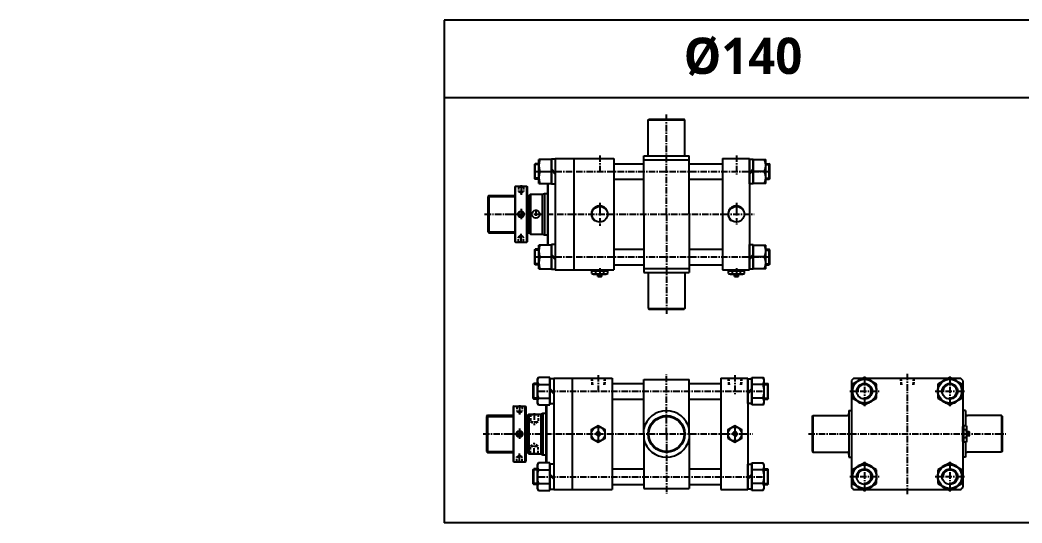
# Model space of a CAD drawing. Extents: x -819 to 5047, y 0 to 1986.
# Drawn here: x -819 to 1116, y 0 to 971 of the extents above; entities that cross this region are included whole.
import ezdxf

# ---------------------------------------------------------------- set-up
doc = ezdxf.new("R2010")
doc.units = 0
doc.header["$LTSCALE"] = 10
doc.header["$MEASUREMENT"] = 0
for name, pattern in [('CENTER', [2, 1.25, -0.25, 0.25, -0.25]), ('CENTERX2', [4, 2.5, -0.5, 0.5, -0.5]), ('HIDDENX2', [0.75, 0.5, -0.25])]:
    doc.linetypes.add(name, pattern=pattern)
doc.layers.get('0').update_dxf_attribs({"linetype": 'CONTINUOUS'})
for name, color, linetype in [('CEN', 1, 'CENTERX2'), ('CENTER', 1, 'CENTER'), ('CL', 1, 'CENTER'), ('DIM', 2, 'CONTINUOUS'), ('HID', 2, 'HIDDENX2'), ('ML', 7, 'CONTINUOUS')]:
    doc.layers.add(name, color=color, linetype=linetype)
doc.styles.add('GHS', font='romans', dxfattribs={"bigfont": 'ghs'})
doc.styles.add('문자', font='romans.shx')

msp = doc.modelspace()

# ---------------------------------------------------------------- linework, layer by layer
for p, q in [((3507, 971), (0, 971)), ((0, 971), (0, 0)), ((3507, 821), (0, 821)), ((3507, 0), (0, 0)), ((3507, 0), (0, 0))]:
    msp.add_line(p, q)
at = {"color": 7, "linetype": 'Continuous'}
for p, q in [((284.8, 481.6), (284.8, 486.6)), ((284.8, 486.6), (291.1, 486.6)), ((285.8, 486.6), (285.8, 488.6)), ((285.8, 488.6), (315, 488.6)), ((291.1, 486.6), (316, 486.6)), ((292.6, 481.6), (292.6, 486.6)), ((308.2, 481.6), (308.2, 486.6)), ((315, 486.6), (315, 488.6)), ((316, 481.6), (316, 486.6)), ((548.8, 481.6), (548.8, 486.6)), ((548.8, 486.6), (555.1, 486.6)), ((549.8, 486.6), (549.8, 488.6)), ((549.8, 488.6), (579, 488.6)), ((555.1, 486.6), (580, 486.6)), ((556.6, 481.6), (556.6, 486.6)), ((572.2, 481.6), (572.2, 486.6)), ((579, 486.6), (579, 488.6)), ((580, 481.6), (580, 486.6)), ((288, 480.6), (312.8, 480.6)), ((296.4, 480.9), (296.4, 480.9)), ((296.4, 476.1), (296.4, 480.6)), ((296.4, 476.1), (296.9, 475.6)), ((304.4, 476.1), (296.4, 476.1)), ((296.9, 475.6), (303.9, 475.6)), ((304.4, 476.1), (303.9, 475.6)), ((304.4, 476.1), (304.4, 480.6)), ((552, 480.6), (576.8, 480.6)), ((560.4, 480.9), (560.4, 480.9)), ((560.4, 476.1), (560.4, 480.6)), ((560.4, 476.1), (560.9, 475.6)), ((568.4, 476.1), (560.4, 476.1)), ((560.9, 475.6), (567.9, 475.6)), ((568.4, 476.1), (567.9, 475.6)), ((568.4, 476.1), (568.4, 480.6)), ((1001.7, 157.3), (1001.7, 186.5)), ((1003.7, 186.5), (1001.7, 186.5)), ((1008.7, 187.5), (1003.7, 187.5)), ((1003.7, 162.6), (1003.7, 187.5)), ((1008.7, 179.7), (1003.7, 179.7)), ((1009.7, 159.5), (1009.7, 184.3)), ((1014.2, 175.9), (1009.7, 175.9)), ((1014.2, 175.9), (1014.7, 175.4)), ((1014.2, 175.9), (1014.2, 167.9)), ((1014.7, 168.4), (1014.7, 175.4)), ((1003.7, 157.3), (1001.7, 157.3)), ((1008.7, 164.1), (1003.7, 164.1)), ((1003.7, 156.3), (1003.7, 162.6)), ((1008.7, 156.3), (1003.7, 156.3)), ((1009.4, 167.9), (1009.4, 167.9)), ((1014.2, 167.9), (1009.7, 167.9)), ((1014.2, 167.9), (1014.7, 168.4))]:
    msp.add_line(p, q, dxfattribs=at)
for points in [[(283.9, 164), (297.4, 156.2), (310.9, 164), (310.9, 179.6), (297.4, 187.4), (283.9, 179.6)], [(296, 174.3), (294.5, 171.8), (296, 169.3), (298.8, 169.3), (300.3, 171.8), (298.8, 174.3)], [(547.9, 164), (561.4, 156.2), (574.9, 164), (574.9, 179.6), (561.4, 187.4), (547.9, 179.6)], [(560, 174.3), (558.5, 171.8), (560, 169.3), (562.8, 169.3), (564.3, 171.8), (562.8, 174.3)]]:
    msp.add_lwpolyline(points, close=True, dxfattribs=at)
for centre, radius in [((297.4, 171.8), 13.5), ((297.4, 171.8), 3.5), ((561.4, 171.8), 13.5), ((561.4, 171.8), 3.5)]:
    msp.add_circle(centre, radius, dxfattribs=at)
for centre, radius, start, end in [((288, 486.3), 5.62, 235.6158, 270), ((288.7, 488.9), 8.22, 241.7006, 298.2994), ((300.4, 512), 31.3, 255.6172, 270.0141), ((300.4, 512), 31.3, 269.9859, 284.3828), ((312.1, 488.9), 8.22, 241.7006, 298.2994), ((552, 486.3), 5.62, 235.6158, 270), ((552.7, 488.9), 8.22, 241.7006, 298.2994), ((564.4, 512), 31.3, 255.6172, 270.0141), ((564.4, 512), 31.3, 269.9859, 284.3828), ((576.1, 488.9), 8.22, 241.7006, 298.2994), ((1001.5, 183.6), 8.22, 331.7006, 28.2994), ((978.3, 171.9), 31.3, 359.9859, 14.3828), ((978.3, 171.9), 31.3, 345.6172, 0.0141), ((1001.5, 160.2), 8.22, 331.7006, 28.2994), ((1004.1, 159.5), 5.62, 325.6158, 0)]:
    msp.add_arc(centre, radius, start, end, dxfattribs=at)
at = {"layer": 'CEN'}
for p, q in [((148.4, 651.9), (148.4, 633.8)), ((148.4, 606.7), (148.4, 586.4)), ((300.4, 618.4), (300.4, 573.9)), ((564.4, 618.4), (564.4, 576.5)), ((130.3, 596.1), (165.5, 596.1)), ((148.4, 540.4), (148.4, 558.5)), ((300.4, 491.8), (300.4, 479.3)), ((564.4, 492.2), (564.4, 478.5)), ((145.4, 227.6), (145.4, 209.5)), ((145.4, 182.3), (145.4, 162.1)), ((297.4, 185.1), (297.4, 158.5)), ((561.4, 185.1), (561.4, 158.5)), ((127.3, 171.8), (162.5, 171.8)), ((145.4, 116.1), (145.4, 134.1))]:
    msp.add_line(p, q, dxfattribs=at)
at = {"layer": 'CENTER'}
for p, q in [((429.4, 596.1), (429.4, 791)), ((300.4, 709.6), (300.4, 674.8)), ((429.4, 596.1), (429.4, 711.5)), ((564.4, 709.6), (564.4, 672.9)), ((174.9, 678.6), (628.9, 678.6)), ((176.9, 605.3), (176.9, 586.3)), ((78, 596.1), (598.4, 596.1)), ((429.4, 596.1), (429.4, 401.3)), ((174.9, 513.6), (628.9, 513.6)), ((297.4, 285.3), (297.4, 250.5)), ((429.4, 171.8), (429.4, 287.2)), ((561.4, 285.3), (561.4, 248.6)), ((894.2, 287.9), (894.2, 52.9)), ((182.5, 254.3), (615.5, 254.3)), ((173.9, 211.8), (173.9, 189.1)), ((75, 171.8), (595.4, 171.8)), ((429.4, 171.8), (429.4, 56.5)), ((703.6, 171.9), (1085, 171.9)), ((173.9, 131.9), (173.9, 154.5)), ((182.5, 89.3), (614.8, 89.3))]:
    msp.add_line(p, q, dxfattribs=at)
at = {"layer": 'CL'}
for p, q in [((811.7, 282.9), (811.7, 225.8)), ((976.7, 282.9), (976.7, 225.8)), ((783.2, 254.4), (840.2, 254.4)), ((948.2, 254.4), (1005.2, 254.4)), ((811.7, 117.9), (811.7, 60.8)), ((976.7, 117.9), (976.7, 60.8)), ((783.2, 89.4), (840.2, 89.4)), ((948.2, 89.4), (1005.2, 89.4))]:
    msp.add_line(p, q, dxfattribs=at)
at = {"layer": 'DIM'}
for p, q in [((84.4, 630.1), (136.4, 630.1)), ((160.4, 630.1), (162.4, 630.1)), ((162.4, 630.1), (164.4, 631.3)), ((84.4, 562.1), (136.4, 562.1)), ((160.4, 562.1), (162.4, 562.1)), ((162.4, 562.1), (164.4, 561)), ((81.4, 205.8), (133.4, 205.8)), ((157.4, 205.8), (159.4, 205.8)), ((159.4, 205.8), (161.4, 207)), ((81.4, 137.8), (133.4, 137.8)), ((157.4, 137.8), (159.4, 137.8)), ((159.4, 137.8), (161.4, 136.7))]:
    msp.add_line(p, q, dxfattribs=at)
for centre in [(300.4, 596.1), (564.4, 596.1)]:
    msp.add_arc(centre, 16.2, 0, 231.9959, dxfattribs=at)
at = {"layer": 'HID'}
for p, q in [((143.4, 649.1), (142.4, 650.1)), ((143.4, 649.1), (143.4, 640.1)), ((143.4, 649.1), (153.4, 649.1)), ((143.4, 640.1), (153.4, 640.1)), ((143.4, 640.1), (148.4, 637)), ((148.4, 637), (153.4, 640.1)), ((153.4, 649.1), (154.4, 650.1)), ((153.4, 649.1), (153.4, 640.1)), ((143.4, 543.1), (142.4, 542.1)), ((143.4, 552.1), (148.4, 555.3)), ((143.4, 543.1), (143.4, 552.1)), ((143.4, 552.1), (153.4, 552.1)), ((143.4, 543.1), (153.4, 543.1)), ((148.4, 555.3), (153.4, 552.1)), ((153.4, 543.1), (153.4, 552.1)), ((153.4, 543.1), (154.4, 542.1)), ((284.2, 279.3), (285.4, 265.3)), ((285.3, 279.3), (286.6, 265.3)), ((309.5, 279.3), (308.2, 265.3)), ((310.6, 279.3), (309.4, 265.3)), ((548.2, 279.3), (549.4, 265.3)), ((549.3, 279.3), (550.6, 265.3)), ((573.5, 279.3), (572.2, 265.3)), ((574.6, 279.3), (573.4, 265.3)), ((881, 279.4), (882.2, 265.4)), ((882.1, 279.4), (883.4, 265.4)), ((906.3, 279.4), (905, 265.4)), ((907.4, 279.4), (906.2, 265.4)), ((140.4, 224.8), (139.4, 225.8)), ((140.4, 224.8), (140.4, 215.8)), ((140.4, 224.8), (150.4, 224.8)), ((140.4, 215.8), (150.4, 215.8)), ((140.4, 215.8), (145.4, 212.7)), ((145.4, 212.7), (150.4, 215.8)), ((150.4, 224.8), (151.4, 225.8)), ((150.4, 224.8), (150.4, 215.8)), ((165.9, 210.1), (166.4, 209.6)), ((166.4, 209.6), (166.4, 195.3)), ((166.4, 209.6), (181.4, 209.6)), ((166.4, 195.3), (181.4, 195.3)), ((166.4, 195.3), (173.9, 191)), ((181.3, 195.3), (173.9, 191)), ((181.9, 210.1), (181.4, 209.6)), ((181.4, 209.6), (181.4, 195.3)), ((166.4, 148.3), (173.9, 152.7)), ((166.4, 148.3), (181.4, 148.3)), ((166.4, 134.1), (166.4, 148.3)), ((181.3, 148.3), (173.9, 152.7)), ((181.4, 134.1), (181.4, 148.3)), ((140.4, 118.8), (139.4, 117.8)), ((140.4, 127.8), (145.4, 131)), ((140.4, 118.8), (140.4, 127.8)), ((140.4, 127.8), (150.4, 127.8)), ((140.4, 118.8), (150.4, 118.8)), ((145.4, 131), (150.4, 127.8)), ((150.4, 118.8), (150.4, 127.8)), ((150.4, 118.8), (151.4, 117.8)), ((165.9, 133.6), (166.4, 134.1)), ((166.4, 134.1), (181.4, 134.1)), ((181.9, 133.6), (181.4, 134.1))]:
    msp.add_line(p, q, dxfattribs=at)
at = {"layer": 'ML'}
for p, q in [((393.9, 778.1), (395.4, 779.6)), ((393.9, 708.6), (393.9, 778.1)), ((393.9, 778.1), (464.9, 778.1)), ((395.4, 779.6), (463.4, 779.6)), ((464.9, 778.1), (463.4, 779.6)), ((464.9, 708.6), (464.9, 778.1)), ((182.9, 655.6), (182.9, 701.6)), ((206.9, 701.6), (182.9, 701.6)), ((206.9, 702.6), (206.9, 654.7)), ((214.4, 702.6), (206.9, 702.6)), ((206.9, 655.6), (206.9, 701.6)), ((214.4, 703.6), (214.4, 488.6)), ((214.4, 703.6), (327.4, 703.6)), ((250.4, 703.6), (250.4, 488.6)), ((327.4, 703.6), (327.4, 488.6)), ((385.4, 708.6), (473.4, 708.6)), ((385.4, 596.1), (385.4, 708.6)), ((385.4, 701.1), (473.4, 701.1)), ((473.4, 596.1), (473.4, 708.6)), ((537.4, 703.6), (589.4, 703.6)), ((537.4, 703.6), (537.4, 488.6)), ((589.4, 703.6), (589.4, 488.6)), ((589.4, 654.7), (589.4, 702.6)), ((589.4, 702.6), (596.9, 702.6)), ((596.9, 702.6), (596.9, 654.7)), ((596.9, 655.6), (596.9, 701.6)), ((596.9, 701.6), (620.9, 701.6)), ((620.9, 655.6), (620.9, 701.6)), ((174.9, 692.6), (175.9, 693.6)), ((174.9, 664.6), (174.9, 692.6)), ((182.9, 693.6), (175.9, 693.6)), ((175.9, 663.6), (175.9, 693.6)), ((185, 678.6), (206.9, 678.6)), ((206.9, 683.6), (214.4, 676.1)), ((206.9, 681.1), (214.4, 673.6)), ((327.4, 693.6), (385.4, 693.6)), ((473.4, 693.6), (537.4, 693.6)), ((596.9, 683.6), (589.4, 676.1)), ((596.9, 681.1), (589.4, 673.6)), ((618.8, 678.6), (596.9, 678.6)), ((620.9, 693.6), (627.9, 693.6)), ((628.9, 692.6), (627.9, 693.6)), ((627.9, 663.6), (627.9, 693.6)), ((628.9, 664.6), (628.9, 692.6)), ((174.9, 664.6), (175.9, 663.6)), ((182.9, 663.6), (175.9, 663.6)), ((327.4, 663.6), (385.4, 663.6)), ((473.4, 663.6), (537.4, 663.6)), ((620.9, 663.6), (627.9, 663.6)), ((628.9, 664.6), (627.9, 663.6)), ((137.4, 650.1), (136.4, 649.1)), ((136.4, 649.1), (136.4, 543.1)), ((137.4, 650.1), (159.4, 650.1)), ((137.4, 542.1), (137.4, 650.1)), ((159.4, 650.1), (160.4, 649.1)), ((159.4, 542.1), (159.4, 650.1)), ((160.4, 649.1), (160.4, 543.1)), ((182.9, 655.6), (206.9, 655.6)), ((199.4, 655.6), (199.4, 536.6)), ((200.4, 655.6), (200.4, 536.6)), ((206.9, 654.7), (214.4, 654.7)), ((596.9, 654.7), (589.4, 654.7)), ((620.9, 655.6), (596.9, 655.6)), ((86.4, 632.1), (84.4, 630.1)), ((84.4, 630.1), (84.4, 562.1)), ((86.4, 632.1), (136.4, 632.1)), ((86.4, 632.1), (86.4, 560.1)), ((160.4, 632.1), (164.4, 632.1)), ((162.4, 632.1), (162.4, 560.1)), ((166.4, 634.6), (164.4, 632.6)), ((164.4, 632.6), (164.4, 559.6)), ((166.4, 634.6), (166.4, 557.6)), ((166.4, 634.6), (189.4, 634.6)), ((189.4, 634.6), (193.4, 636.1)), ((189.4, 634.6), (189.4, 557.6)), ((193.4, 636.1), (199.4, 636.1)), ((193.4, 636.1), (193.4, 556.1)), ((385.4, 596.1), (385.4, 483.6)), ((473.4, 596.1), (473.4, 483.6)), ((84.4, 562.1), (86.4, 560.1)), ((86.4, 560.1), (136.4, 560.1)), ((137.4, 542.1), (136.4, 543.1)), ((137.4, 542.1), (159.4, 542.1)), ((159.4, 542.1), (160.4, 543.1)), ((160.4, 560.1), (164.4, 560.1)), ((164.4, 559.6), (166.4, 557.6)), ((166.4, 557.6), (189.4, 557.6)), ((189.4, 557.6), (193.4, 556.1)), ((193.4, 556.1), (199.4, 556.1)), ((174.9, 527.6), (175.9, 528.6)), ((174.9, 499.6), (174.9, 527.6)), ((182.9, 528.6), (175.9, 528.6)), ((175.9, 498.6), (175.9, 528.6)), ((182.9, 490.6), (182.9, 536.6)), ((206.9, 536.6), (182.9, 536.6)), ((206.9, 537.6), (206.9, 489.7)), ((214.4, 537.6), (206.9, 537.6)), ((206.9, 490.6), (206.9, 536.6)), ((327.4, 528.6), (385.4, 528.6)), ((473.4, 528.6), (537.4, 528.6)), ((589.4, 489.7), (589.4, 537.6)), ((589.4, 537.6), (596.9, 537.6)), ((596.9, 537.6), (596.9, 489.7)), ((596.9, 490.6), (596.9, 536.6)), ((596.9, 536.6), (620.9, 536.6)), ((620.9, 490.6), (620.9, 536.6)), ((620.9, 528.6), (627.9, 528.6)), ((628.9, 527.6), (627.9, 528.6)), ((627.9, 498.6), (627.9, 528.6)), ((628.9, 499.6), (628.9, 527.6)), ((185, 513.6), (206.9, 513.6)), ((206.9, 518.6), (214.4, 511.1)), ((206.9, 516.1), (214.4, 508.6)), ((596.9, 518.6), (589.4, 511.1)), ((596.9, 516.1), (589.4, 508.6)), ((618.8, 513.6), (596.9, 513.6)), ((174.9, 499.6), (175.9, 498.6)), ((182.9, 498.6), (175.9, 498.6)), ((182.9, 490.6), (206.9, 490.6)), ((206.9, 489.7), (214.4, 489.7)), ((214.4, 488.6), (327.4, 488.6)), ((327.4, 498.6), (385.4, 498.6)), ((385.4, 491.1), (473.4, 491.1)), ((473.4, 498.6), (537.4, 498.6)), ((537.4, 488.6), (589.4, 488.6)), ((596.9, 489.7), (589.4, 489.7)), ((620.9, 490.6), (596.9, 490.6)), ((620.9, 498.6), (627.9, 498.6)), ((628.9, 499.6), (627.9, 498.6)), ((385.4, 483.6), (473.4, 483.6)), ((393.9, 483.6), (393.9, 414.1)), ((464.9, 483.6), (464.9, 414.1)), ((393.9, 414.1), (395.4, 412.6)), ((393.9, 414.1), (464.9, 414.1)), ((395.4, 412.6), (463.4, 412.6)), ((464.9, 414.1), (463.4, 412.6)), ((179.9, 277.3), (182, 280.9)), ((179.9, 231.3), (179.9, 277.3)), ((203.9, 280.9), (182, 280.9)), ((203.9, 227.8), (203.9, 280.9)), ((203.9, 278.3), (203.9, 230.4)), ((211.4, 278.3), (203.9, 278.3)), ((211.4, 279.3), (211.4, 64.3)), ((211.4, 279.3), (324.4, 279.3)), ((247.4, 279.3), (247.4, 64.3)), ((324.4, 279.3), (324.4, 64.3)), ((385.4, 276.8), (473.4, 276.8)), ((385.4, 171.8), (385.4, 276.8)), ((473.4, 171.8), (473.4, 276.8)), ((534.4, 279.3), (586.4, 279.3)), ((534.4, 279.3), (534.4, 64.3)), ((586.4, 279.3), (586.4, 64.3)), ((586.4, 230.4), (586.4, 278.3)), ((586.4, 278.3), (593.9, 278.3)), ((593.9, 227.8), (593.9, 280.9)), ((593.9, 280.9), (615.8, 280.9)), ((593.9, 278.3), (593.9, 230.4)), ((617.9, 277.3), (615.8, 280.9)), ((617.9, 231.3), (617.9, 277.3)), ((786.7, 275.1), (786.7, 68.7)), ((811.7, 280.9), (788.7, 267.7)), ((791, 279.4), (997.4, 279.4)), ((834.7, 267.7), (811.7, 280.9)), ((976.7, 280.9), (953.7, 267.7)), ((999.7, 267.7), (976.7, 280.9)), ((1001.7, 275.1), (1001.7, 68.7)), ((171.9, 268.3), (172.9, 269.3)), ((171.9, 240.3), (171.9, 268.3)), ((179.9, 269.3), (172.9, 269.3)), ((172.9, 239.3), (172.9, 269.3)), ((182, 267.6), (203.9, 267.6)), ((203.9, 259.3), (211.4, 251.8)), ((203.9, 256.8), (211.4, 249.3)), ((324.4, 269.3), (385.4, 269.3)), ((473.4, 269.3), (534.4, 269.3)), ((593.9, 259.3), (586.4, 251.8)), ((593.9, 256.8), (586.4, 249.3)), ((615.8, 267.6), (593.9, 267.6)), ((617.9, 269.3), (624.9, 269.3)), ((625.9, 268.3), (624.9, 269.3)), ((624.9, 239.3), (624.9, 269.3)), ((625.9, 240.3), (625.9, 268.3)), ((788.7, 267.7), (788.7, 241.1)), ((834.7, 241.1), (834.7, 267.7)), ((953.7, 267.7), (953.7, 241.1)), ((999.7, 241.1), (999.7, 267.7)), ((171.9, 240.3), (172.9, 239.3)), ((179.9, 239.3), (172.9, 239.3)), ((182, 241.1), (203.9, 241.1)), ((324.4, 239.3), (385.4, 239.3)), ((473.4, 239.3), (534.4, 239.3)), ((615.8, 241.1), (593.9, 241.1)), ((617.9, 239.3), (624.9, 239.3)), ((625.9, 240.3), (624.9, 239.3)), ((788.7, 241.1), (811.7, 227.8)), ((811.7, 227.8), (834.7, 241.1)), ((953.7, 241.1), (976.7, 227.8)), ((976.7, 227.8), (999.7, 241.1)), ((134.4, 225.8), (133.4, 224.8)), ((133.4, 224.8), (133.4, 118.8)), ((134.4, 225.8), (156.4, 225.8)), ((134.4, 117.8), (134.4, 225.8)), ((156.4, 225.8), (157.4, 224.8)), ((156.4, 117.8), (156.4, 225.8)), ((157.4, 224.8), (157.4, 118.8)), ((182, 227.8), (179.9, 231.3)), ((182, 227.8), (203.9, 227.8)), ((196.4, 227.8), (196.4, 115.9)), ((197.4, 227.8), (197.4, 115.9)), ((203.9, 230.4), (211.4, 230.4)), ((593.9, 230.4), (586.4, 230.4)), ((615.8, 227.8), (593.9, 227.8)), ((615.8, 227.8), (617.9, 231.3)), ((781.7, 216.9), (786.7, 216.9)), ((781.7, 216.9), (781.7, 126.9)), ((1006.7, 216.9), (1001.7, 216.9)), ((1006.7, 216.9), (1006.7, 187.5)), ((83.4, 207.8), (81.4, 205.8)), ((81.4, 205.8), (81.4, 137.8)), ((83.4, 207.8), (133.4, 207.8)), ((83.4, 207.8), (83.4, 135.8)), ((157.4, 207.8), (161.4, 207.8)), ((159.4, 207.8), (159.4, 135.8)), ((163.4, 210.3), (161.4, 208.3)), ((161.4, 208.3), (161.4, 135.3)), ((163.4, 210.3), (186.4, 210.3)), ((163.4, 210.3), (163.4, 133.3)), ((186.4, 210.3), (190.4, 211.8)), ((186.4, 210.3), (186.4, 133.3)), ((190.4, 211.8), (196.4, 211.8)), ((190.4, 211.8), (190.4, 131.8)), ((710.7, 205.9), (712.2, 207.4)), ((710.7, 205.9), (710.7, 137.9)), ((712.2, 207.4), (777.7, 207.4)), ((712.2, 207.4), (712.2, 136.4)), ((1076.2, 207.4), (1010.7, 207.4)), ((1077.7, 205.9), (1076.2, 207.4)), ((1076.2, 207.4), (1076.2, 136.4)), ((1077.7, 205.9), (1077.7, 137.9)), ((385.4, 171.8), (385.4, 66.8)), ((473.4, 171.8), (473.4, 66.8)), ((1006.7, 156.3), (1006.7, 126.9)), ((81.4, 137.8), (83.4, 135.8)), ((83.4, 135.8), (133.4, 135.8)), ((157.4, 135.8), (161.4, 135.8)), ((710.7, 137.9), (712.2, 136.4)), ((712.2, 136.4), (777.7, 136.4)), ((1076.2, 136.4), (1010.7, 136.4)), ((1077.7, 137.9), (1076.2, 136.4)), ((134.4, 117.8), (133.4, 118.8)), ((134.4, 117.8), (156.4, 117.8)), ((156.4, 117.8), (157.4, 118.8)), ((161.4, 135.3), (163.4, 133.3)), ((163.4, 133.3), (186.4, 133.3)), ((186.4, 133.3), (190.4, 131.8)), ((190.4, 131.8), (196.4, 131.8)), ((781.7, 126.9), (786.7, 126.9)), ((1006.7, 126.9), (1001.7, 126.9)), ((171.9, 103.3), (172.9, 104.3)), ((171.9, 75.3), (171.9, 103.3)), ((179.9, 104.3), (172.9, 104.3)), ((172.9, 74.3), (172.9, 104.3)), ((179.9, 112.3), (182, 115.9)), ((179.9, 66.3), (179.9, 112.3)), ((203.9, 115.9), (182, 115.9)), ((182, 102.6), (203.9, 102.6)), ((203.9, 62.8), (203.9, 115.9)), ((203.9, 113.3), (203.9, 65.4)), ((211.4, 113.3), (203.9, 113.3)), ((324.4, 104.3), (385.4, 104.3)), ((473.4, 104.3), (534.4, 104.3)), ((586.4, 65.4), (586.4, 113.3)), ((586.4, 113.3), (593.9, 113.3)), ((593.9, 62.8), (593.9, 115.9)), ((593.9, 115.9), (615.8, 115.9)), ((593.9, 113.3), (593.9, 65.4)), ((615.8, 102.6), (593.9, 102.6)), ((617.9, 112.3), (615.8, 115.9)), ((617.9, 66.3), (617.9, 112.3)), ((617.9, 104.3), (624.9, 104.3)), ((625.9, 103.3), (624.9, 104.3)), ((624.9, 74.3), (624.9, 104.3)), ((625.9, 75.3), (625.9, 103.3)), ((811.7, 115.9), (788.7, 102.7)), ((788.7, 102.7), (788.7, 76.1)), ((834.7, 102.7), (811.7, 115.9)), ((834.7, 76.1), (834.7, 102.7)), ((976.7, 115.9), (953.7, 102.7)), ((953.7, 102.7), (953.7, 76.1)), ((999.7, 102.7), (976.7, 115.9)), ((999.7, 76.1), (999.7, 102.7)), ((203.9, 94.3), (211.4, 86.8)), ((203.9, 91.8), (211.4, 84.3)), ((593.9, 94.3), (586.4, 86.8)), ((593.9, 91.8), (586.4, 84.3)), ((171.9, 75.3), (172.9, 74.3)), ((179.9, 74.3), (172.9, 74.3)), ((182, 62.8), (179.9, 66.3)), ((182, 76.1), (203.9, 76.1)), ((182, 62.8), (203.9, 62.8)), ((203.9, 65.4), (211.4, 65.4)), ((211.4, 64.3), (324.4, 64.3)), ((324.4, 74.3), (385.4, 74.3)), ((385.4, 66.8), (473.4, 66.8)), ((473.4, 74.3), (534.4, 74.3)), ((534.4, 64.3), (586.4, 64.3)), ((593.9, 65.4), (586.4, 65.4)), ((615.8, 76.1), (593.9, 76.1)), ((615.8, 62.8), (593.9, 62.8)), ((615.8, 62.8), (617.9, 66.3)), ((617.9, 74.3), (624.9, 74.3)), ((625.9, 75.3), (624.9, 74.3)), ((788.7, 76.1), (811.7, 62.8)), ((791, 64.4), (997.4, 64.4)), ((811.7, 62.8), (834.7, 76.1)), ((953.7, 76.1), (976.7, 62.8)), ((976.7, 62.8), (999.7, 76.1))]:
    msp.add_line(p, q, dxfattribs=at)
at = {"layer": 'ML', "color": 2}
for p, q in [((182.9, 691.9), (174.9, 691.9)), ((620.9, 691.9), (628.9, 691.9)), ((182.9, 665.4), (174.9, 665.4)), ((620.9, 665.4), (628.9, 665.4)), ((182.9, 526.9), (174.9, 526.9)), ((620.9, 526.9), (628.9, 526.9)), ((182.9, 500.4), (174.9, 500.4)), ((620.9, 500.4), (628.9, 500.4)), ((296.9, 480.8), (296.9, 480.8)), ((296.9, 475.6), (296.9, 480.6)), ((303.9, 475.6), (303.9, 480.6)), ((560.9, 480.8), (560.9, 480.8)), ((560.9, 475.6), (560.9, 480.6)), ((567.9, 475.6), (567.9, 480.6)), ((179.9, 267.6), (171.9, 267.6)), ((617.9, 267.6), (625.9, 267.6)), ((179.9, 241.1), (171.9, 241.1)), ((617.9, 241.1), (625.9, 241.1)), ((1014.7, 175.4), (1009.7, 175.4)), ((1009.5, 168.4), (1009.5, 168.4)), ((1014.7, 168.4), (1009.7, 168.4)), ((179.9, 102.6), (171.9, 102.6)), ((617.9, 102.6), (625.9, 102.6)), ((179.9, 76.1), (171.9, 76.1)), ((617.9, 76.1), (625.9, 76.1))]:
    msp.add_line(p, q, dxfattribs=at)
at = {"layer": 'ML'}
for centre, radius in [((148.4, 596.1), 6), ((148.4, 596.1), 5), ((148.4, 596.1), 5), ((176.9, 596.1), 7.5), ((300.4, 596.1), 15.1), ((564.4, 596.1), 15.1), ((811.7, 254.4), 23), ((976.7, 254.4), 23), ((811.7, 254.4), 15), ((976.7, 254.4), 15), ((429.4, 171.8), 35.5), ((429.4, 171.8), 34), ((145.4, 171.8), 6), ((145.4, 171.8), 5), ((145.4, 171.8), 5), ((811.7, 89.4), 23), ((811.7, 89.4), 15), ((976.7, 89.4), 23), ((976.7, 89.4), 15)]:
    msp.add_circle(centre, radius, dxfattribs=at)
for centre, radius, start, end in [((216.1, 690.1), 33.2, 159.7297, 200.2703), ((587.7, 690.1), 33.2, 339.7297, 20.2703), ((216.1, 667.1), 33.2, 159.7297, 200.2703), ((587.7, 667.1), 33.2, 339.7297, 20.2703), ((216.1, 525.1), 33.2, 159.7297, 200.2703), ((587.7, 525.1), 33.2, 339.7297, 20.2703), ((216.1, 502.1), 33.2, 159.7297, 200.2703), ((587.7, 502.1), 33.2, 339.7297, 20.2703), ((191.6, 274.3), 11.7, 145.591, 214.409), ((606.1, 274.3), 11.7, 325.591, 34.409), ((894.2, 171.9), 149, 133.8235, 136.1765), ((811.7, 254.4), 23.9, 103.8129, 136.1845), ((811.7, 254.4), 23.9, 43.8155, 76.1871), ((976.7, 254.4), 23.9, 103.8129, 136.1845), ((976.7, 254.4), 23.9, 43.8155, 76.1871), ((894.2, 171.9), 149, 43.8235, 46.1765), ((225.9, 254), 46, 162.8014, 179.5998), ((225.9, 254.7), 46, 180.4002, 197.1986), ((571.9, 254), 46, 0.4002, 17.1986), ((571.9, 254.7), 46, 342.8014, 359.5998), ((811.7, 254.4), 23.9, 163.8083, 196.1917), ((811.7, 254.4), 23.9, 343.8083, 16.1917), ((976.7, 254.4), 23.9, 163.8083, 196.1917), ((976.7, 254.4), 23.9, 343.8083, 16.1917), ((191.6, 234.4), 11.7, 145.591, 214.409), ((606.1, 234.4), 11.7, 325.591, 34.409), ((811.7, 254.4), 23.9, 223.8155, 256.1871), ((811.7, 254.4), 23.9, 283.8129, 316.1845), ((976.7, 254.4), 23.9, 223.8155, 256.1871), ((976.7, 254.4), 23.9, 283.8129, 316.1845), ((429.4, 171.8), 45, 12.1015, 167.8985), ((777.7, 211.4), 4, 270, 0), ((1010.7, 211.4), 4, 180, 270), ((429.4, 171.8), 45, 192.1015, 347.8985), ((777.7, 132.4), 4, 0, 90), ((1010.7, 132.4), 4, 90, 180), ((191.6, 109.3), 11.7, 145.591, 214.409), ((225.9, 89), 46, 162.8014, 179.5998), ((606.1, 109.3), 11.7, 325.591, 34.409), ((571.9, 89), 46, 0.4002, 17.1986), ((811.7, 89.4), 23.9, 103.8129, 136.1845), ((811.7, 89.4), 23.9, 43.8155, 76.1871), ((976.7, 89.4), 23.9, 103.8129, 136.1845), ((976.7, 89.4), 23.9, 43.8155, 76.1871), ((225.9, 89.7), 46, 180.4002, 197.1986), ((571.9, 89.7), 46, 342.8014, 359.5998), ((811.7, 89.4), 23.9, 163.8083, 196.1917), ((811.7, 89.4), 23.9, 343.8083, 16.1917), ((976.7, 89.4), 23.9, 163.8083, 196.1917), ((976.7, 89.4), 23.9, 343.8083, 16.1917), ((191.6, 69.4), 11.7, 145.591, 214.409), ((606.1, 69.4), 11.7, 325.591, 34.409), ((894.2, 171.9), 149, 223.8235, 226.1765), ((811.7, 89.4), 23.9, 223.8155, 256.1871), ((811.7, 89.4), 23.9, 283.8129, 316.1845), ((976.7, 89.4), 23.9, 223.8155, 256.1871), ((976.7, 89.4), 23.9, 283.8129, 316.1845), ((894.2, 171.9), 149, 313.8235, 316.1765)]:
    msp.add_arc(centre, radius, start, end, dxfattribs=at)
at = {"layer": 'ML', "color": 2}
for centre, radius in [((811.7, 254.4), 13.2), ((976.7, 254.4), 13.2), ((297.4, 171.8), 4), ((561.4, 171.8), 4), ((811.7, 89.4), 13.2), ((976.7, 89.4), 13.2)]:
    msp.add_arc(centre, radius, 270, 180, dxfattribs=at)

# ---------------------------------------------------------------- texts
at = {"insert": (462.6, 936.9), "char_height": 70, "attachment_point": 1, "style": '문자'}
msp.add_mtext_dynamic_manual_height_columns('{\\fMalgun Gothic|b1|i0|c129|p50;%%C140}', width=124.533, gutter_width=16, heights=[-75.6], dxfattribs=at)
at = {"layer": 'ML', "color": 2, "insert": (-819.3, 74.1), "char_height": 3, "attachment_point": 7, "style": 'GHS'}
msp.add_mtext('\\A1;', dxfattribs=at)

doc.saveas('drawing.dxf')
